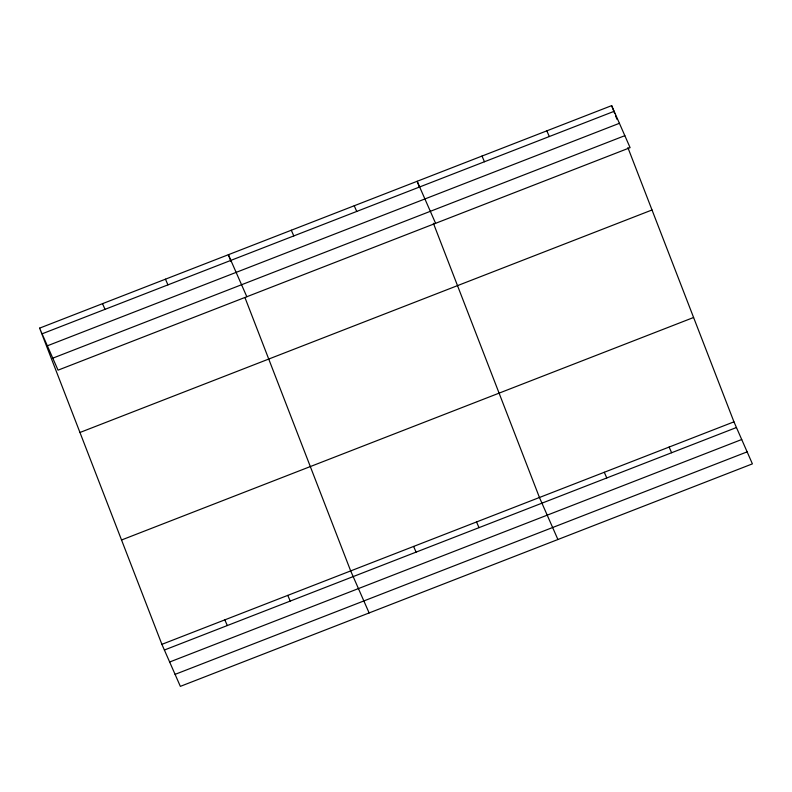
<?xml version="1.0" encoding="UTF-8"?>
<svg xmlns="http://www.w3.org/2000/svg" width="792" height="792" viewBox="0 0 792 792"><rect width="100%" height="100%" fill="white"/><g stroke="black" fill="none" stroke-linecap="round" stroke-linejoin="round"><path stroke-width="1.19" d="M39.6 328.135L611.652 105.633L630.105 147.659L58.044 370.161L39.6 328.135L161.895 644.341L180.348 686.367L752.4 463.865L733.956 421.839L627.888 147.599M42.095 333.818L614.147 111.316M47.362 345.807L619.413 123.304M52.787 358.162L624.838 135.67M79.962 432.482L652.014 209.979M121.542 539.995L693.594 317.493M161.895 644.341L733.956 421.839M164.389 650.024L736.441 427.522M169.656 662.013L741.708 439.51M175.082 674.368L747.133 451.866M546.817 130.848L549.311 136.531M669.121 447.054L671.616 452.737M481.991 156.073L484.476 161.746M604.286 472.27L606.781 477.952M435.6 223.314L417.156 181.289L419.344 186.952M557.905 539.51L539.451 497.495L433.382 223.255M354.232 205.762L356.727 211.444M476.527 521.968L479.021 527.64M291.308 230.234L293.792 235.917M413.602 546.44L416.097 552.123M246.827 296.733L228.373 254.707L231.007 261.518M369.122 612.939L350.678 570.913L245.045 297.812M165.449 279.19L167.944 284.863M287.753 595.386L290.248 601.069M102.524 303.663L105.019 309.345M224.829 619.869L227.314 625.541M611.652 105.633L614.721 113.573M615.602 115.84L616.918 119.246"/></g></svg>
